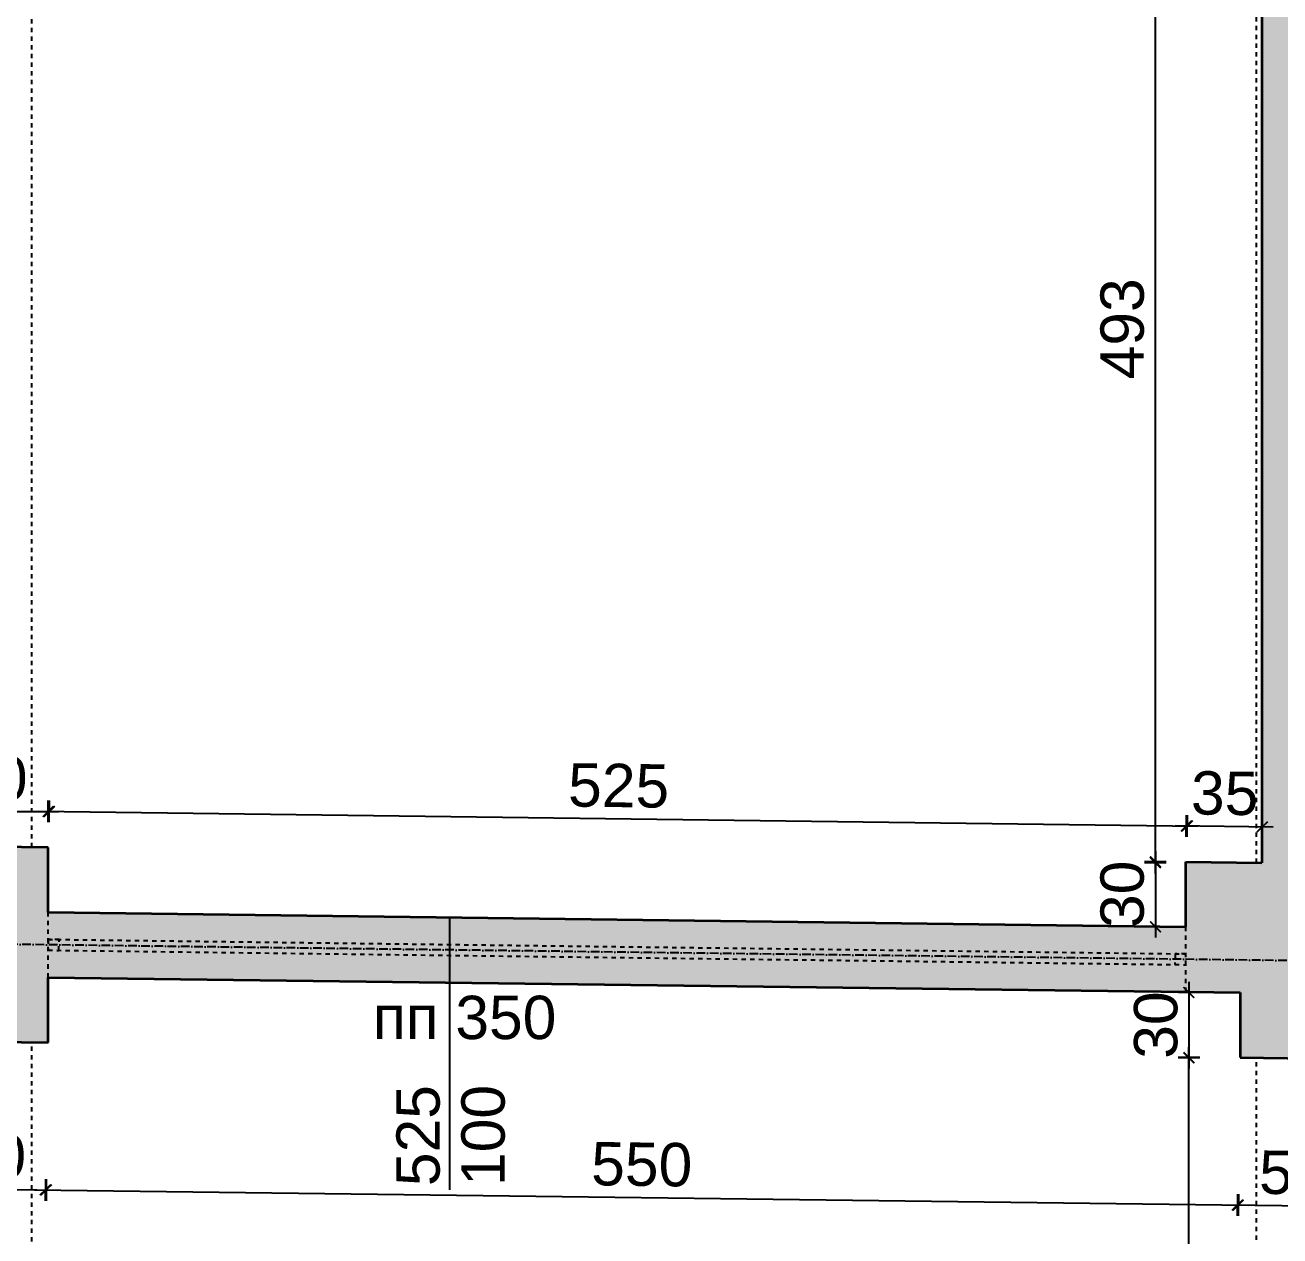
# Model space of a CAD drawing. Header units: inches. Extents: x -72385 to 39588, y -6525 to 66685.
# Drawn here: x -44740 to -44161, y 23279 to 23838 of the extents above; entities that cross this region are included whole.
import ezdxf

# ---------------------------------------------------------------- set-up
doc = ezdxf.new("R2010")
doc.units = ezdxf.units.IN
doc.header["$MEASUREMENT"] = 0
doc.linetypes.add('DashDot', pattern=[0.6, 0.4, -0.1, 0, -0.1])
doc.linetypes.add('Hidden', pattern=[0.4, 0.2, -0.2])
for name, color, linetype, lineweight in [('Надписи коти вътрешни', 252, 'Continuous', 25), ('Надписи прозорци', 252, 'Continuous', 25), ('Оси', 252, 'DashDot', 25), ('Пунктир', 253, 'Hidden', 25), ('Разрезни линии', 7, 'Continuous', 35), ('Щрих стени', 254, 'Continuous', 25)]:
    doc.layers.add(name, color=color, linetype=linetype, lineweight=lineweight)
doc.styles.add('Arial Regular', font='arial.ttf')
doc.styles.get("Standard").update_dxf_attribs({"font": 'arial.ttf'})
doc.dimstyles.new('Annotative', dxfattribs={"dimscale": 0, "dimtxt": 20, "dimasz": 5, "dimexe": 5, "dimexo": 5, "dimgap": 5, "dimtad": 1, "dimdec": 0, "dimzin": 0, "dimdsep": 46, "dimtxsty": 'Standard', "dimblk": 'ARCHTICK', "dimcen": 5, "dimdle": 5, "dimadec": 0, "dimazin": 0, "dimtfac": 1, "dimtdec": 0, "dimtofl": 0, "dimtmove": 0, "dimatfit": 3, "dimldrblk": 'ARCHTICK', "dimfxl": 5, "dimfxlon": 1, "dimtolj": 1, "dimtzin": 0, "dimarcsym": 1})

# ---------------------------------------------------------------- blocks, each defined once
blk = doc.blocks.new('_ArchTick')
at = {"color": 0, "linetype": 'ByBlock', "const_width": 0.15}
blk.add_lwpolyline([(-0.5, -0.5), (0.5, 0.5)], dxfattribs=at)
blk = doc.blocks.new('*D2905')
at = {"layer": 'Defpoints', "color": 0, "ltscale": 50, "transparency": 16777216}
for p in [(-44218.92, 23943.79), (-44172.34, 23943.79), (-44172.34, 23451.2)]:
    blk.add_point(p, dxfattribs=at)
at = {"layer": 'Надписи коти вътрешни', "color": 0, "lineweight": -2, "ltscale": 50, "transparency": 16777216}
for p, q in [((-44218.92, 23446.2), (-44218.92, 23948.79)), ((-44213.92, 23943.79), (-44223.92, 23943.79)), ((-44213.92, 23451.2), (-44223.92, 23451.2))]:
    blk.add_line(p, q, dxfattribs=at)
at = {"layer": 'Надписи коти вътрешни', "color": 0, "lineweight": -2, "ltscale": 50, "transparency": 16777216, "xscale": 5, "yscale": 5, "zscale": 5}
for p, rotation in [((-44218.92, 23943.79), 90), ((-44218.92, 23451.2), 270)]:
    blk.add_blockref('_ArchTick', p, dxfattribs=dict(at, rotation=rotation))
at = {"layer": 'Надписи коти вътрешни', "color": 0, "ltscale": 50, "transparency": 16777216, "insert": (-44234.14, 23697.5), "char_height": 20, "attachment_point": 5, "rotation": 90}
blk.add_mtext('\\A1;493', dxfattribs=at)
blk = doc.blocks.new('*D2906')
at = {"layer": 'Defpoints', "color": 0, "ltscale": 50, "transparency": 16777216}
for p in [(-44204.84, 23451.62), (-44218.92, 23421.66), (-44204.84, 23421.66)]:
    blk.add_point(p, dxfattribs=at)
at = {"layer": 'Надписи коти вътрешни', "color": 0, "lineweight": -2, "ltscale": 50, "transparency": 16777216}
for p, q in [((-44218.92, 23456.62), (-44218.92, 23416.66)), ((-44213.92, 23451.62), (-44223.92, 23451.62)), ((-44213.92, 23421.66), (-44223.92, 23421.66))]:
    blk.add_line(p, q, dxfattribs=at)
at = {"layer": 'Надписи коти вътрешни', "color": 0, "lineweight": -2, "ltscale": 50, "transparency": 16777216, "xscale": 5, "yscale": 5, "zscale": 5}
for p, rotation in [((-44218.92, 23451.62), 90), ((-44218.92, 23421.66), 270)]:
    blk.add_blockref('_ArchTick', p, dxfattribs=dict(at, rotation=rotation))
at = {"layer": 'Надписи коти вътрешни', "color": 0, "ltscale": 50, "transparency": 16777216, "insert": (-44234.14, 23436.64), "char_height": 20, "attachment_point": 5, "rotation": 90}
blk.add_mtext('\\A1;30', dxfattribs=at)
blk = doc.blocks.new('*D2916')
at = {"layer": 'Defpoints', "color": 0, "ltscale": 50, "transparency": 16777216}
for p in [(-44729.84, 23474.85), (-44779.84, 23458.94), (-44729.84, 23458.94)]:
    blk.add_point(p, dxfattribs=at)
at = {"layer": 'Надписи коти вътрешни', "color": 0, "lineweight": -2, "ltscale": 50, "transparency": 16777216}
for p, q in [((-44779.84, 23469.85), (-44779.84, 23479.85)), ((-44729.84, 23469.85), (-44729.84, 23479.85)), ((-44784.84, 23474.85), (-44724.84, 23474.85))]:
    blk.add_line(p, q, dxfattribs=at)
at = {"layer": 'Надписи коти вътрешни', "color": 0, "lineweight": -2, "ltscale": 50, "transparency": 16777216, "xscale": 5, "yscale": 5, "zscale": 5, "rotation": 180}
blk.add_blockref('_ArchTick', (-44779.84, 23474.85), dxfattribs=at)
at = {"layer": 'Надписи коти вътрешни', "color": 0, "lineweight": -2, "ltscale": 50, "transparency": 16777216, "xscale": 5, "yscale": 5, "zscale": 5}
blk.add_blockref('_ArchTick', (-44729.84, 23474.85), dxfattribs=at)
at = {"layer": 'Надписи коти вътрешни', "color": 0, "ltscale": 50, "transparency": 16777216, "insert": (-44754.84, 23490.06), "char_height": 20, "attachment_point": 5}
blk.add_mtext('\\A1;50', dxfattribs=at)
blk = doc.blocks.new('*D2917')
at = {"layer": 'Defpoints', "color": 0, "ltscale": 50, "transparency": 16777216}
for p in [(-44204.25, 23468.17), (-44729.84, 23428.35), (-44204.84, 23421.66)]:
    blk.add_point(p, dxfattribs=at)
at = {"layer": 'Надписи коти вътрешни', "color": 0, "lineweight": -2, "ltscale": 50, "transparency": 16777216}
for p, q in [((-44729.31, 23469.85), (-44729.18, 23479.85)), ((-44734.24, 23474.92), (-44199.25, 23468.1)), ((-44204.31, 23463.17), (-44204.18, 23473.17))]:
    blk.add_line(p, q, dxfattribs=at)
at = {"layer": 'Надписи коти вътрешни', "color": 0, "lineweight": -2, "ltscale": 50, "transparency": 16777216, "xscale": 5, "yscale": 5, "zscale": 5}
for p, rotation in [((-44729.25, 23474.85), 179.2706286525415), ((-44204.25, 23468.17), 359.2706286525415)]:
    blk.add_blockref('_ArchTick', p, dxfattribs=dict(at, rotation=rotation))
at = {"layer": 'Надписи коти вътрешни', "color": 0, "ltscale": 50, "transparency": 16777216, "insert": (-44466.55, 23486.72), "char_height": 20, "attachment_point": 5, "rotation": 359.27063}
blk.add_mtext('\\A1;525', dxfattribs=at)
blk = doc.blocks.new('*D4593')
at = {"layer": 'Defpoints', "color": 0, "ltscale": 50, "transparency": 16777216}
for p in [(-44204.63, 23468.17), (-44204.84, 23451.62), (-44169.84, 23451.17)]:
    blk.add_point(p, dxfattribs=at)
at = {"layer": 'Надписи коти вътрешни', "color": 0, "lineweight": -2, "ltscale": 50, "transparency": 16777216}
for p, q in [((-44204.69, 23463.17), (-44204.56, 23473.17)), ((-44169.69, 23462.73), (-44169.56, 23472.73)), ((-44164.63, 23467.66), (-44209.63, 23468.24))]:
    blk.add_line(p, q, dxfattribs=at)
at = {"layer": 'Надписи коти вътрешни', "color": 0, "lineweight": -2, "ltscale": 50, "transparency": 16777216, "xscale": 5, "yscale": 5, "zscale": 5}
for p, rotation in [((-44204.63, 23468.17), 179.2706286525346), ((-44169.63, 23467.73), 359.2706286525346)]:
    blk.add_blockref('_ArchTick', p, dxfattribs=dict(at, rotation=rotation))
at = {"layer": 'Надписи коти вътрешни', "color": 0, "ltscale": 50, "transparency": 16777216, "insert": (-44186.93, 23483.17), "char_height": 20, "attachment_point": 5, "rotation": 359.27063}
blk.add_mtext('\\A1;35', dxfattribs=at)
blk = doc.blocks.new('*D3057')
at = {"layer": 'Defpoints', "color": 0, "ltscale": 50, "transparency": 16777216}
for p in [(-44179.84, 23361.29), (-44129.84, 23360.66), (-44130.7, 23292.64)]:
    blk.add_point(p, dxfattribs=at)
at = {"layer": 'Надписи коти вътрешни', "color": 0, "lineweight": -2, "ltscale": 50, "transparency": 16777216}
for p, q in [((-44180.64, 23298.28), (-44180.77, 23288.28)), ((-44130.64, 23297.64), (-44130.77, 23287.64)), ((-44185.7, 23293.34), (-44125.7, 23292.58))]:
    blk.add_line(p, q, dxfattribs=at)
at = {"layer": 'Надписи коти вътрешни', "color": 0, "lineweight": -2, "ltscale": 50, "transparency": 16777216, "xscale": 5, "yscale": 5, "zscale": 5}
for p, rotation in [((-44180.7, 23293.28), 179.2706286525463), ((-44130.7, 23292.64), 359.2706286525462)]:
    blk.add_blockref('_ArchTick', p, dxfattribs=dict(at, rotation=rotation))
at = {"layer": 'Надписи коти вътрешни', "color": 0, "ltscale": 50, "transparency": 16777216, "insert": (-44155.51, 23308.17), "char_height": 20, "attachment_point": 5, "rotation": 359.27063}
blk.add_mtext('\\A1;50', dxfattribs=at)
blk = doc.blocks.new('*D3058')
at = {"layer": 'Defpoints', "color": 0, "ltscale": 50, "transparency": 16777216}
for p in [(-44729.84, 23398.34), (-44179.84, 23391.34), (-44181.09, 23293.29)]:
    blk.add_point(p, dxfattribs=at)
at = {"layer": 'Надписи коти вътрешни', "color": 0, "lineweight": -2, "ltscale": 50, "transparency": 16777216}
for p, q in [((-44731.02, 23305.29), (-44731.15, 23295.29)), ((-44736.09, 23300.35), (-44176.09, 23293.22)), ((-44181.02, 23298.28), (-44181.15, 23288.29))]:
    blk.add_line(p, q, dxfattribs=at)
at = {"layer": 'Надписи коти вътрешни', "color": 0, "lineweight": -2, "ltscale": 50, "transparency": 16777216, "xscale": 5, "yscale": 5, "zscale": 5}
for p, rotation in [((-44731.09, 23300.29), 179.2706286525489), ((-44181.09, 23293.29), 359.2706286525489)]:
    blk.add_blockref('_ArchTick', p, dxfattribs=dict(at, rotation=rotation))
at = {"layer": 'Надписи коти вътрешни', "color": 0, "ltscale": 50, "transparency": 16777216, "insert": (-44455.89, 23312), "char_height": 20, "attachment_point": 5, "rotation": 359.27063}
blk.add_mtext('\\A1;550', dxfattribs=at)
blk = doc.blocks.new('*D3059')
at = {"layer": 'Defpoints', "color": 0, "ltscale": 50, "transparency": 16777216}
for p in [(-44779.84, 23368.93), (-44729.84, 23368.29), (-44730.7, 23300.28)]:
    blk.add_point(p, dxfattribs=at)
at = {"layer": 'Надписи коти вътрешни', "color": 0, "lineweight": -2, "ltscale": 50, "transparency": 16777216}
for p, q in [((-44780.64, 23305.92), (-44780.77, 23295.92)), ((-44730.64, 23305.28), (-44730.77, 23295.28)), ((-44785.7, 23300.98), (-44725.7, 23300.22))]:
    blk.add_line(p, q, dxfattribs=at)
at = {"layer": 'Надписи коти вътрешни', "color": 0, "lineweight": -2, "ltscale": 50, "transparency": 16777216, "xscale": 5, "yscale": 5, "zscale": 5}
for p, rotation in [((-44780.7, 23300.92), 179.2706286525463), ((-44730.7, 23300.28), 359.2706286525462)]:
    blk.add_blockref('_ArchTick', p, dxfattribs=dict(at, rotation=rotation))
at = {"layer": 'Надписи коти вътрешни', "color": 0, "ltscale": 50, "transparency": 16777216, "insert": (-44755.51, 23315.81), "char_height": 20, "attachment_point": 5, "rotation": 359.27063}
blk.add_mtext('\\A1;50', dxfattribs=at)
blk = doc.blocks.new('*D3066')
at = {"layer": 'Defpoints', "color": 0, "ltscale": 50, "transparency": 16777216}
for p in [(-44179.84, 23391.34), (-44203.44, 23361.29), (-44179.84, 23361.29)]:
    blk.add_point(p, dxfattribs=at)
at = {"layer": 'Надписи коти вътрешни', "color": 0, "lineweight": -2, "ltscale": 50, "transparency": 16777216}
for p, q in [((-44203.44, 23396.34), (-44203.44, 23356.29)), ((-44198.44, 23391.34), (-44208.44, 23391.34)), ((-44198.44, 23361.29), (-44208.44, 23361.29))]:
    blk.add_line(p, q, dxfattribs=at)
at = {"layer": 'Надписи коти вътрешни', "color": 0, "lineweight": -2, "ltscale": 50, "transparency": 16777216, "xscale": 5, "yscale": 5, "zscale": 5}
for p, rotation in [((-44203.44, 23391.34), 90), ((-44203.44, 23361.29), 270)]:
    blk.add_blockref('_ArchTick', p, dxfattribs=dict(at, rotation=rotation))
at = {"layer": 'Надписи коти вътрешни', "color": 0, "ltscale": 50, "transparency": 16777216, "insert": (-44218.66, 23376.32), "char_height": 20, "attachment_point": 5, "rotation": 90}
blk.add_mtext('\\A1;30', dxfattribs=at)
blk = doc.blocks.new('*D3067')
at = {"layer": 'Defpoints', "color": 0, "ltscale": 50, "transparency": 16777216}
for p in [(-44203.44, 23361.2), (-44172.34, 23361.2), (-44172.34, 23121.23)]:
    blk.add_point(p, dxfattribs=at)
at = {"layer": 'Надписи коти вътрешни', "color": 0, "lineweight": -2, "ltscale": 50, "transparency": 16777216}
for p, q in [((-44198.44, 23361.2), (-44208.44, 23361.2)), ((-44203.44, 23116.23), (-44203.44, 23366.2)), ((-44198.44, 23121.23), (-44208.44, 23121.23))]:
    blk.add_line(p, q, dxfattribs=at)
at = {"layer": 'Надписи коти вътрешни', "color": 0, "lineweight": -2, "ltscale": 50, "transparency": 16777216, "xscale": 5, "yscale": 5, "zscale": 5}
for p, rotation in [((-44203.44, 23361.2), 90), ((-44203.44, 23121.23), 270)]:
    blk.add_blockref('_ArchTick', p, dxfattribs=dict(at, rotation=rotation))
at = {"layer": 'Надписи коти вътрешни', "color": 0, "ltscale": 50, "transparency": 16777216, "insert": (-44218.66, 23241.21), "char_height": 20, "attachment_point": 5, "rotation": 90}
blk.add_mtext('\\A1;240', dxfattribs=at)

msp = doc.modelspace()

# ---------------------------------------------------------------- hatches: boundary and pattern name
at = {"layer": 'Щрих стени', "ltscale": 10}
h = msp.add_hatch(color=256, dxfattribs=at)
h.dxf.hatch_style = 1
h.paths.add_polyline_path([(-45319.84, 23453.36), (-45339.84, 23453.61), (-45339.84, 23958.65), (-45337.34, 23958.62), (-45337.34, 24038.63), (-45372.34, 24039.08), (-45372.34, 23959.07), (-45369.84, 23959.04), (-45369.84, 23454), (-45372.34, 23454.03), (-45372.34, 23436.53), (-45449.84, 23437.51), (-45449.84, 23407.51), (-45369.84, 23406.49), (-45369.84, 23341.49), (-45339.84, 23341.1), (-45339.84, 23406.11), (-45139.84, 23403.56), (-45139.84, 23433.57), (-45319.84, 23435.86)])
h.paths.add_polyline_path([(-44729.84, 23458.3), (-44779.84, 23458.94), (-44779.84, 23428.98), (-44979.84, 23431.53), (-44979.84, 23401.53), (-44779.84, 23398.98), (-44779.84, 23368.93), (-44729.84, 23368.29), (-44729.84, 23398.34), (-44179.84, 23391.34), (-44179.84, 23361.29), (-44129.84, 23360.66), (-44129.84, 23390.71), (-43699.84, 23385.23), (-43699.84, 23415.23), (-44129.84, 23420.71), (-44129.84, 23450.66), (-44139.84, 23450.79), (-44139.84, 23943.38), (-44137.34, 23943.35), (-44137.34, 24023.35), (-44172.34, 24023.8), (-44172.34, 23943.79), (-44169.84, 23943.76), (-44169.84, 23451.17), (-44204.84, 23451.62), (-44204.84, 23421.66), (-44729.84, 23428.35)])
h.paths.add_polyline_path([(-44737.34, 24030.99), (-44772.34, 24031.44), (-44772.34, 23951.43), (-44737.34, 23950.98)])
h.paths.add_polyline_path([(-45037.34, 24034.81), (-45072.34, 24035.26), (-45072.34, 24000.25), (-45037.34, 23999.81)])
h.paths.add_polyline_path([(-44437.34, 24027.17), (-44472.34, 24027.62), (-44472.34, 23992.61), (-44437.34, 23992.17)])
h.paths.add_polyline_path([(-43837.34, 24019.53), (-43872.34, 24019.98), (-43872.34, 23984.98), (-43837.34, 23984.53)], flags=17)
h.paths.add_polyline_path([(-43507.34, 24015.33), (-43572.34, 24016.16), (-43572.34, 23936.15), (-43554.84, 23935.93), (-43554.84, 23443.34), (-43579.84, 23443.66), (-43579.84, 23413.71), (-43609.84, 23414.09), (-43609.84, 23384.09), (-43579.84, 23383.7), (-43579.84, 23353.65), (-43499.84, 23352.63), (-43499.84, 23382.69), (-43064.84, 23377.15), (-43064.84, 23407.15), (-43499.84, 23412.69), (-43499.84, 23442.64), (-43524.84, 23442.96), (-43524.84, 23935.55), (-43507.34, 23935.33)])
h.paths.add_polyline_path([(-43207.34, 24011.51), (-43242.34, 24011.96), (-43242.34, 23976.96), (-43207.34, 23976.51)], flags=17)
h.paths.add_polyline_path([(-42709.84, 23402.63), (-42899.84, 23405.05), (-42899.84, 23435), (-42909.84, 23435.13), (-42909.84, 23927.72), (-42907.34, 23927.69), (-42907.34, 24007.69), (-42942.34, 24008.14), (-42942.34, 23928.13), (-42939.84, 23928.1), (-42939.84, 23435.51), (-42974.84, 23435.96), (-42974.84, 23376), (-42949.84, 23375.68), (-42949.84, 23345.63), (-42899.84, 23345), (-42899.84, 23375.05), (-42709.84, 23372.63)])

# ---------------------------------------------------------------- linework, layer by layer
at = {"layer": 'Надписи прозорци', "ltscale": 50}
msp.add_line((-44544.62, 23425.99), (-44544.62, 23300.34), dxfattribs=at)
at = {"layer": 'Оси', "ltscale": 10}
msp.add_line((-39839.84, 23351.09), (-52799.84, 23516.08), dxfattribs=at)
at = {"layer": 'Пунктир', "ltscale": 10}
for p, q in [((-44737.34, 23458.4), (-44737.34, 23950.98)), ((-44172.34, 23451.2), (-44172.34, 23943.79)), ((-44729.84, 23428.35), (-44204.83, 23421.66)), ((-44729.84, 23398.34), (-44729.84, 23428.35)), ((-44204.83, 23391.66), (-44204.83, 23421.66)), ((-44729.84, 23415.85), (-44204.83, 23409.16)), ((-44729.84, 23410.85), (-44204.83, 23404.16)), ((-44729.84, 23398.34), (-44204.83, 23391.66)), ((-44737.34, 23128.42), (-44737.34, 23368.39)), ((-44172.34, 23121.23), (-44172.34, 23361.2))]:
    msp.add_line(p, q, dxfattribs=at)
for points in [[(-44729.84, 23410.85), (-44724.84, 23410.78), (-44724.77, 23415.78), (-44729.77, 23415.85), (-44729.84, 23410.85)], [(-44209.9, 23404.23), (-44204.9, 23404.17), (-44204.83, 23409.17), (-44209.83, 23409.23), (-44209.9, 23404.23)]]:
    msp.add_lwpolyline(points, dxfattribs=at)
at = {"layer": 'Разрезни линии', "ltscale": 50}
for p, q in [((-44169.84, 23943.76), (-44169.84, 23451.17)), ((-44729.84, 23458.3), (-44779.84, 23458.94)), ((-44729.84, 23428.35), (-44729.84, 23458.3)), ((-44204.84, 23421.66), (-44204.84, 23451.62)), ((-44204.84, 23451.62), (-44169.84, 23451.17)), ((-44729.84, 23428.35), (-44204.84, 23421.66)), ((-44729.84, 23398.34), (-44179.84, 23391.34)), ((-44729.84, 23368.29), (-44729.84, 23398.34)), ((-44179.84, 23391.34), (-44179.84, 23361.29)), ((-44779.84, 23368.93), (-44729.84, 23368.29)), ((-44179.84, 23361.29), (-44129.84, 23360.66))]:
    msp.add_line(p, q, dxfattribs=at)

# ---------------------------------------------------------------- texts
at = {"layer": 'Надписи прозорци', "ltscale": 100, "insert": (-44579.93, 23389.85), "char_height": 20, "width": 180.4891, "attachment_point": 1, "style": 'Arial Regular'}
msp.add_mtext('пп 350', dxfattribs=at)
at = {"layer": 'Надписи прозорци', "ltscale": 100, "char_height": 20, "width": 180.4891, "attachment_point": 3, "rotation": 90, "style": 'Arial Regular'}
for s, insert in [('525', (-44569.13, 23348.63)), ('100', (-44539.13, 23348.71))]:
    msp.add_mtext(s, dxfattribs=dict(at, insert=insert))

# ---------------------------------------------------------------- dimensions: what is measured, and where the dimension line sits
at = {"layer": 'Надписи коти вътрешни', "ltscale": 50}
for base, p1, p2, picture, middle in [((-44218.92, 23943.79), (-44172.34, 23451.2), (-44172.34, 23943.79), '*D2905', (-44234.14, 23697.5)), ((-44203.44, 23361.2), (-44172.34, 23121.23), (-44172.34, 23361.2), '*D3067', (-44218.66, 23241.21))]:
    dim = msp.add_linear_dim(base=base, p1=p1, p2=p2, angle=90, dimstyle='Annotative', override={"dimscale": 0, "dimtix": 0, "dimtofl": 0, "dimtmove": 0, "dimatfit": 3}, dxfattribs=at)
    dim.commit()
    dim.dimension.update_dxf_attribs({"geometry": picture, "text_midpoint": middle})
dim = msp.add_linear_dim(base=(-44729.84, 23474.85), p1=(-44779.84, 23458.94), p2=(-44729.84, 23458.94), dimstyle='Annotative', override={"dimscale": 0, "dimtix": 0, "dimtofl": 0, "dimtmove": 0, "dimatfit": 3}, dxfattribs=at)
dim.commit()
dim.dimension.update_dxf_attribs({"geometry": '*D2916', "text_midpoint": (-44754.84, 23490.06)})
for p1, p2, distance, picture, middle in [((-44729.84, 23428.35), (-44204.84, 23421.66), 46.51, '*D2917', (-44466.55, 23486.72)), ((-44729.84, 23398.34), (-44179.84, 23391.34), -98.07, '*D3058', (-44455.89, 23312)), ((-44779.84, 23368.93), (-44729.84, 23368.29), -68.02, '*D3059', (-44755.51, 23315.81)), ((-44179.84, 23361.29), (-44129.84, 23360.66), -68.02, '*D3057', (-44155.51, 23308.17))]:
    dim = msp.add_aligned_dim(p1=p1, p2=p2, distance=distance, dimstyle='Annotative', override={"dimscale": 0, "dimtix": 0, "dimtofl": 0, "dimtmove": 0, "dimatfit": 3}, dxfattribs=at)
    dim.commit()
    dim.dimension.update_dxf_attribs({"geometry": picture, "text_midpoint": middle})
for base, p1, p2, angle, picture, middle, dimtype in [((-44204.63, 23468.17), (-44169.84, 23451.17), (-44204.84, 23451.62), 179.27063, '*D4593', (-44187.13, 23467.95), 129), ((-44218.92, 23421.66), (-44204.84, 23451.62), (-44204.84, 23421.66), 90, '*D2906', (-44218.92, 23436.64), 128), ((-44203.44, 23361.29), (-44179.84, 23391.34), (-44179.84, 23361.29), 90, '*D3066', (-44203.44, 23376.32), 128)]:
    dim = msp.add_linear_dim(base=base, p1=p1, p2=p2, angle=angle, dimstyle='Annotative', override={"dimscale": 0, "dimtix": 0, "dimtofl": 0, "dimtmove": 0, "dimatfit": 3}, dxfattribs=at)
    dim.commit()
    dim.dimension.update_dxf_attribs({"geometry": picture, "text_midpoint": middle, "dimtype": dimtype})

doc.saveas('drawing.dxf')
